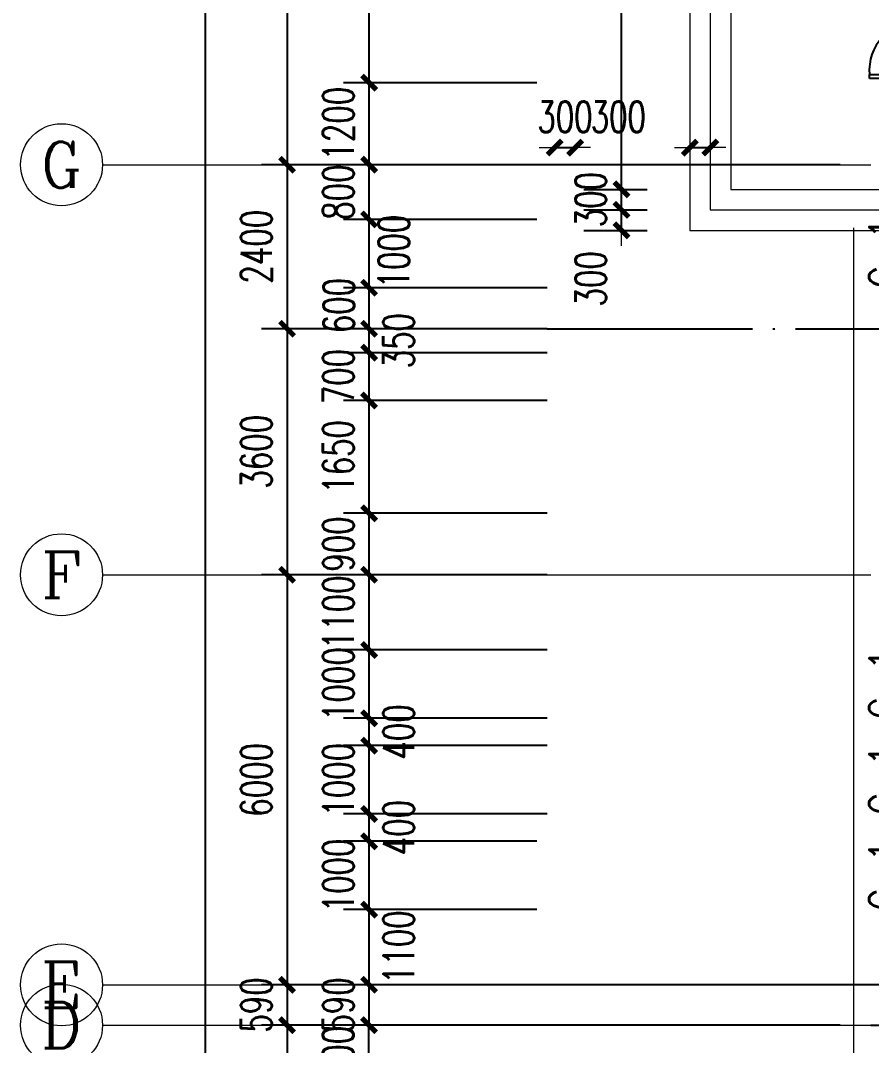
# Model space of a CAD drawing. Extents: x -220435 to 246757, y -381552 to -223577.
# Drawn here: x -151582 to -139132, y -325288 to -310289 of the extents above; entities that cross this region are included whole.
import ezdxf
from ezdxf.enums import TextEntityAlignment as Align

# ---------------------------------------------------------------- set-up
doc = ezdxf.new("R2010")
doc.units = 0
doc.header["$LTSCALE"] = 1500
doc.header["$MEASUREMENT"] = 0
doc.linetypes.add('DOTE', pattern=[2.42, 2, -0.2, 0.02, -0.2])
doc.layers.get('0').update_dxf_attribs({"linetype": 'CONTINUOUS'})
doc.layers.get('DEFPOINTS').update_dxf_attribs({"linetype": 'CONTINUOUS'})
for name, color, linetype in [('AXIS_TEXT', 7, 'CONTINUOUS'), ('DOTE', 7, 'DOTE'), ('WINDOW_TEXT', 7, 'CONTINUOUS')]:
    doc.layers.add(name, color=color, linetype=linetype)
doc.layers.add('PUB_DIM', color=7, linetype='CONTINUOUS', lineweight=0)
doc.layers.add('WINDOW', color=7, linetype='CONTINUOUS', lineweight=0)
doc.styles.add('_SIMPLEX', font='SIMPLEX.shx', dxfattribs={"width": 0.8})
doc.styles.add('COMPLEX', font='COMPLEX')
doc.styles.add('DIM_FONT', font='TXT.shx', dxfattribs={"width": 0.7})
doc.styles.add('SIMPLEX', font='SIMPLEX.SHX')
doc.dimstyles.new('AXIS150', dxfattribs={"dimscale": 1.5, "dimtxt": 300, "dimasz": 1, "dimexe": 250, "dimexo": 300, "dimgap": 150, "dimtad": 1, "dimdec": 0, "dimzin": 0, "dimdsep": 46, "dimtxsty": 'DIM_FONT', "dimblk": '_DIMX', "dimcen": 0.09, "dimse1": 1, "dimse2": 1, "dimclrt": 7, "dimadec": 0, "dimazin": 0, "dimtfac": 1, "dimtdec": 0, "dimtix": 1, "dimtmove": 2, "dimatfit": 3, "dimldrblk": '_DIMX', "dimfxl": 1, "dimtolj": 1, "dimtzin": 0, "dimarcsym": 0})
doc.dimstyles.new('DIMA150', dxfattribs={"dimscale": 1.5, "dimtxt": 300, "dimasz": 1, "dimexe": 250, "dimexo": 300, "dimgap": 150, "dimtad": 1, "dimdec": 0, "dimzin": 0, "dimdsep": 46, "dimtxsty": 'DIM_FONT', "dimblk": '_DIMX', "dimcen": 0.09, "dimse1": 1, "dimclrt": 7, "dimadec": 0, "dimazin": 0, "dimtfac": 1, "dimtdec": 0, "dimtix": 1, "dimtmove": 2, "dimatfit": 3, "dimldrblk": '_DIMX', "dimfxl": 1, "dimtolj": 1, "dimtzin": 0, "dimarcsym": 0})
doc.dimstyles.new('DIMN150', dxfattribs={"dimscale": 1.5, "dimtxt": 300, "dimasz": 1, "dimexe": 250, "dimexo": 300, "dimgap": 150, "dimtad": 1, "dimdec": 0, "dimzin": 0, "dimdsep": 46, "dimtxsty": 'DIM_FONT', "dimblk": '_DIMX', "dimcen": 0.09, "dimclrt": 7, "dimadec": 0, "dimazin": 0, "dimtfac": 1, "dimtdec": 0, "dimtix": 1, "dimtmove": 2, "dimatfit": 3, "dimldrblk": '_DIMX', "dimfxl": 1, "dimtolj": 1, "dimtzin": 0, "dimarcsym": 0})

# ---------------------------------------------------------------- blocks, each defined once
blk = doc.blocks.new('_DIMX')
blk.add_line((-150, 0), (150, 0))
at = {"const_width": 50}
blk.add_lwpolyline([(-70, -70), (70, 70)], dxfattribs=at)
blk = doc.blocks.new('*D42')
at = {"layer": 'DEFPOINTS', "color": 0, "lineweight": 20}
for p in [(-143790, -306040), (-142790, -306040), (-143790, -312760)]:
    blk.add_point(p, dxfattribs=at)
at = {"layer": 'PUB_DIM', "color": 0, "lineweight": -2}
for p, q in [((-143340, -306040), (-142415, -306040)), ((-142790, -312759), (-142790, -306042)), ((-143340, -312760), (-142415, -312760))]:
    blk.add_line(p, q, dxfattribs=at)
at = {"layer": 'PUB_DIM', "color": 0, "lineweight": -2, "xscale": 1.5, "yscale": 1.5, "zscale": 1.5}
for p, rotation in [((-142790, -306040), 90), ((-142790, -312760), 270)]:
    blk.add_blockref('_DIMX', p, dxfattribs=dict(at, rotation=rotation))
at = {"layer": 'PUB_DIM', "color": 7, "insert": (-143240, -309400), "char_height": 450, "attachment_point": 5, "rotation": 90, "style": 'DIM_FONT'}
blk.add_mtext('\\A1;6720', dxfattribs=at)
blk = doc.blocks.new('*D46')
at = {"layer": 'DEFPOINTS', "color": 0, "lineweight": 20}
for p in [(-139141, -306400), (-147682, -312400), (-139141, -312400)]:
    blk.add_point(p, dxfattribs=at)
at = {"layer": 'PUB_DIM', "color": 0, "lineweight": -2}
for p, q in [((-147682, -306402), (-147682, -312399)), ((-139591, -312400), (-148057, -312400))]:
    blk.add_line(p, q, dxfattribs=at)
at = {"layer": 'PUB_DIM', "color": 0, "lineweight": -2, "xscale": 1.5, "yscale": 1.5, "zscale": 1.5}
for p, rotation in [((-147682, -306400), 90), ((-147682, -312400), 270)]:
    blk.add_blockref('_DIMX', p, dxfattribs=dict(at, rotation=rotation))
at = {"layer": 'PUB_DIM', "color": 7, "insert": (-148132, -309400), "char_height": 450, "attachment_point": 5, "rotation": 90, "style": 'DIM_FONT'}
blk.add_mtext('\\A1;6000', dxfattribs=at)
blk = doc.blocks.new('*D47')
at = {"layer": 'DEFPOINTS', "color": 0, "lineweight": 20}
for p in [(-139141, -264400), (-148882, -342990), (-139141, -342990)]:
    blk.add_point(p, dxfattribs=at)
at = {"layer": 'PUB_DIM', "color": 0, "lineweight": -2}
for p, q in [((-148882, -264402), (-148882, -342989)), ((-139591, -342990), (-149257, -342990))]:
    blk.add_line(p, q, dxfattribs=at)
at = {"layer": 'PUB_DIM', "color": 0, "lineweight": -2, "xscale": 1.5, "yscale": 1.5, "zscale": 1.5}
for p, rotation in [((-148882, -264400), 90), ((-148882, -342990), 270)]:
    blk.add_blockref('_DIMX', p, dxfattribs=dict(at, rotation=rotation))
at = {"layer": 'PUB_DIM', "color": 7, "insert": (-149332, -303695), "char_height": 450, "attachment_point": 5, "rotation": 90, "style": 'DIM_FONT'}
blk.add_mtext('\\A1;78590', dxfattribs=at)
blk = doc.blocks.new('*D51')
at = {"layer": 'DEFPOINTS', "color": 0, "lineweight": 20}
for p in [(-146485, -324990), (-143402, -324990), (-143402, -326090)]:
    blk.add_point(p, dxfattribs=at)
at = {"layer": 'PUB_DIM', "color": 0, "lineweight": -2}
for p, q in [((-143852, -324990), (-146860, -324990)), ((-146485, -324989), (-146485, -324987)), ((-146485, -326090), (-146485, -324990)), ((-146485, -326092), (-146485, -326093))]:
    blk.add_line(p, q, dxfattribs=at)
at = {"layer": 'PUB_DIM', "color": 0, "lineweight": -2, "xscale": 1.5, "yscale": 1.5, "zscale": 1.5}
for p, rotation in [((-146485, -324990), 270), ((-146485, -326090), 90)]:
    blk.add_blockref('_DIMX', p, dxfattribs=dict(at, rotation=rotation))
at = {"layer": 'PUB_DIM', "color": 7, "insert": (-146935, -325540), "char_height": 450, "attachment_point": 5, "rotation": 90, "style": 'DIM_FONT'}
blk.add_mtext('\\A1;1100', dxfattribs=at)
blk = doc.blocks.new('*D56')
at = {"layer": 'DEFPOINTS', "color": 0, "lineweight": 20}
for p in [(-146482, -307600), (-143578, -307600), (-143578, -311200)]:
    blk.add_point(p, dxfattribs=at)
at = {"layer": 'PUB_DIM', "color": 0, "lineweight": -2}
for p, q in [((-144028, -307600), (-146857, -307600)), ((-146482, -311199), (-146482, -307602))]:
    blk.add_line(p, q, dxfattribs=at)
at = {"layer": 'PUB_DIM', "color": 0, "lineweight": -2, "xscale": 1.5, "yscale": 1.5, "zscale": 1.5}
for p, rotation in [((-146482, -307600), 90), ((-146482, -311200), 270)]:
    blk.add_blockref('_DIMX', p, dxfattribs=dict(at, rotation=rotation))
at = {"layer": 'PUB_DIM', "color": 7, "insert": (-146932, -309400), "char_height": 450, "attachment_point": 5, "rotation": 90, "style": 'DIM_FONT'}
blk.add_mtext('\\A1;3600', dxfattribs=at)
blk = doc.blocks.new('*D57')
at = {"layer": 'DEFPOINTS', "color": 0, "lineweight": 20}
for p in [(-146482, -311200), (-143578, -311200), (-143578, -312400)]:
    blk.add_point(p, dxfattribs=at)
at = {"layer": 'PUB_DIM', "color": 0, "lineweight": -2}
for p, q in [((-144028, -311200), (-146857, -311200)), ((-146482, -311199), (-146482, -311197)), ((-146482, -312400), (-146482, -311200)), ((-146482, -312402), (-146482, -312403))]:
    blk.add_line(p, q, dxfattribs=at)
at = {"layer": 'PUB_DIM', "color": 0, "lineweight": -2, "xscale": 1.5, "yscale": 1.5, "zscale": 1.5}
for p, rotation in [((-146482, -311200), 270), ((-146482, -312400), 90)]:
    blk.add_blockref('_DIMX', p, dxfattribs=dict(at, rotation=rotation))
at = {"layer": 'PUB_DIM', "color": 7, "insert": (-146932, -311800), "char_height": 450, "attachment_point": 5, "rotation": 90, "style": 'DIM_FONT'}
blk.add_mtext('\\A1;1200', dxfattribs=at)
blk = doc.blocks.new('*D58')
at = {"layer": 'DEFPOINTS', "color": 0, "lineweight": 20}
for p in [(-146482, -312400), (-143578, -312400), (-143578, -313201)]:
    blk.add_point(p, dxfattribs=at)
at = {"layer": 'PUB_DIM', "color": 0, "lineweight": -2}
for p, q in [((-144028, -312400), (-146857, -312400)), ((-146482, -312399), (-146482, -312397)), ((-146482, -313201), (-146482, -312400)), ((-146482, -313202), (-146482, -313204))]:
    blk.add_line(p, q, dxfattribs=at)
at = {"layer": 'PUB_DIM', "color": 0, "lineweight": -2, "xscale": 1.5, "yscale": 1.5, "zscale": 1.5}
for p, rotation in [((-146482, -312400), 270), ((-146482, -313201), 90)]:
    blk.add_blockref('_DIMX', p, dxfattribs=dict(at, rotation=rotation))
at = {"layer": 'PUB_DIM', "color": 7, "insert": (-146932, -312801), "char_height": 450, "attachment_point": 5, "rotation": 90, "style": 'DIM_FONT'}
blk.add_mtext('\\A1;800', dxfattribs=at)
blk = doc.blocks.new('*D59')
at = {"layer": 'DEFPOINTS', "color": 0, "lineweight": 20}
for p in [(-146482, -313201), (-143578, -313201), (-143578, -314201)]:
    blk.add_point(p, dxfattribs=at)
at = {"layer": 'PUB_DIM', "color": 0, "lineweight": -2}
for p, q in [((-144028, -313201), (-146857, -313201)), ((-146482, -314199), (-146482, -313202))]:
    blk.add_line(p, q, dxfattribs=at)
at = {"layer": 'PUB_DIM', "color": 0, "lineweight": -2, "xscale": 1.5, "yscale": 1.5, "zscale": 1.5}
for p, rotation in [((-146482, -313201), 90), ((-146482, -314201), 270)]:
    blk.add_blockref('_DIMX', p, dxfattribs=dict(at, rotation=rotation))
at = {"layer": 'PUB_DIM', "color": 7, "insert": (-146121, -313671), "char_height": 450, "attachment_point": 5, "rotation": 90, "style": 'DIM_FONT'}
blk.add_mtext('\\A1;1000', dxfattribs=at)
blk = doc.blocks.new('*D60')
at = {"layer": 'DEFPOINTS', "color": 0, "lineweight": 20}
for p in [(-146482, -314201), (-143428, -314201), (-143428, -314800)]:
    blk.add_point(p, dxfattribs=at)
at = {"layer": 'PUB_DIM', "color": 0, "lineweight": -2}
for p, q in [((-143878, -314201), (-146857, -314201)), ((-146482, -314799), (-146482, -314202))]:
    blk.add_line(p, q, dxfattribs=at)
at = {"layer": 'PUB_DIM', "color": 0, "lineweight": -2, "xscale": 1.5, "yscale": 1.5, "zscale": 1.5}
for p, rotation in [((-146482, -314201), 90), ((-146482, -314800), 270)]:
    blk.add_blockref('_DIMX', p, dxfattribs=dict(at, rotation=rotation))
at = {"layer": 'PUB_DIM', "color": 7, "insert": (-146925, -314461), "char_height": 450, "attachment_point": 5, "rotation": 90, "style": 'DIM_FONT'}
blk.add_mtext('\\A1;600', dxfattribs=at)
blk = doc.blocks.new('*D61')
at = {"layer": 'DEFPOINTS', "color": 0, "lineweight": 20}
for p in [(-146482, -314800), (-143428, -314800), (-143428, -315150)]:
    blk.add_point(p, dxfattribs=at)
at = {"layer": 'PUB_DIM', "color": 0, "lineweight": -2}
for p, q in [((-143878, -314800), (-146857, -314800)), ((-146482, -314799), (-146482, -314797)), ((-146482, -315150), (-146482, -314800)), ((-146482, -315152), (-146482, -315153))]:
    blk.add_line(p, q, dxfattribs=at)
at = {"layer": 'PUB_DIM', "color": 0, "lineweight": -2, "xscale": 1.5, "yscale": 1.5, "zscale": 1.5}
for p, rotation in [((-146482, -314800), 270), ((-146482, -315150), 90)]:
    blk.add_blockref('_DIMX', p, dxfattribs=dict(at, rotation=rotation))
at = {"layer": 'PUB_DIM', "color": 7, "insert": (-146050, -314975), "char_height": 450, "attachment_point": 5, "rotation": 90, "style": 'DIM_FONT'}
blk.add_mtext('\\A1;350', dxfattribs=at)
blk = doc.blocks.new('*D62')
at = {"layer": 'DEFPOINTS', "color": 0, "lineweight": 20}
for p in [(-146482, -315150), (-143428, -315150), (-143428, -315850)]:
    blk.add_point(p, dxfattribs=at)
at = {"layer": 'PUB_DIM', "color": 0, "lineweight": -2}
for p, q in [((-143878, -315150), (-146857, -315150)), ((-146482, -315149), (-146482, -315147)), ((-146482, -315850), (-146482, -315150)), ((-146482, -315852), (-146482, -315853))]:
    blk.add_line(p, q, dxfattribs=at)
at = {"layer": 'PUB_DIM', "color": 0, "lineweight": -2, "xscale": 1.5, "yscale": 1.5, "zscale": 1.5}
for p, rotation in [((-146482, -315150), 270), ((-146482, -315850), 90)]:
    blk.add_blockref('_DIMX', p, dxfattribs=dict(at, rotation=rotation))
at = {"layer": 'PUB_DIM', "color": 7, "insert": (-146932, -315500), "char_height": 450, "attachment_point": 5, "rotation": 90, "style": 'DIM_FONT'}
blk.add_mtext('\\A1;700', dxfattribs=at)
blk = doc.blocks.new('*D63')
at = {"layer": 'DEFPOINTS', "color": 0, "lineweight": 20}
for p in [(-146482, -317500), (-143428, -317500), (-143428, -318400)]:
    blk.add_point(p, dxfattribs=at)
at = {"layer": 'PUB_DIM', "color": 0, "lineweight": -2}
for p, q in [((-143878, -317500), (-146857, -317500)), ((-146482, -317499), (-146482, -317497)), ((-146482, -318400), (-146482, -317500)), ((-146482, -318402), (-146482, -318403))]:
    blk.add_line(p, q, dxfattribs=at)
at = {"layer": 'PUB_DIM', "color": 0, "lineweight": -2, "xscale": 1.5, "yscale": 1.5, "zscale": 1.5}
for p, rotation in [((-146482, -317500), 270), ((-146482, -318400), 90)]:
    blk.add_blockref('_DIMX', p, dxfattribs=dict(at, rotation=rotation))
at = {"layer": 'PUB_DIM', "color": 7, "insert": (-146932, -317950), "char_height": 450, "attachment_point": 5, "rotation": 90, "style": 'DIM_FONT'}
blk.add_mtext('\\A1;900', dxfattribs=at)
blk = doc.blocks.new('*D64')
at = {"layer": 'DEFPOINTS', "color": 0, "lineweight": 20}
for p in [(-146482, -318400), (-143428, -318400), (-143428, -319500)]:
    blk.add_point(p, dxfattribs=at)
at = {"layer": 'PUB_DIM', "color": 0, "lineweight": -2}
for p, q in [((-143878, -318400), (-146857, -318400)), ((-146482, -318399), (-146482, -318397)), ((-146482, -319500), (-146482, -318400)), ((-146482, -319502), (-146482, -319503))]:
    blk.add_line(p, q, dxfattribs=at)
at = {"layer": 'PUB_DIM', "color": 0, "lineweight": -2, "xscale": 1.5, "yscale": 1.5, "zscale": 1.5}
for p, rotation in [((-146482, -318400), 270), ((-146482, -319500), 90)]:
    blk.add_blockref('_DIMX', p, dxfattribs=dict(at, rotation=rotation))
at = {"layer": 'PUB_DIM', "color": 7, "insert": (-146932, -318950), "char_height": 450, "attachment_point": 5, "rotation": 90, "style": 'DIM_FONT'}
blk.add_mtext('\\A1;1100', dxfattribs=at)
blk = doc.blocks.new('*D65')
at = {"layer": 'DEFPOINTS', "color": 0, "lineweight": 20}
for p in [(-146482, -319500), (-143428, -319500), (-143428, -320500)]:
    blk.add_point(p, dxfattribs=at)
at = {"layer": 'PUB_DIM', "color": 0, "lineweight": -2}
for p, q in [((-143878, -319500), (-146857, -319500)), ((-146482, -319499), (-146482, -319497)), ((-146482, -320500), (-146482, -319500)), ((-146482, -320502), (-146482, -320503))]:
    blk.add_line(p, q, dxfattribs=at)
at = {"layer": 'PUB_DIM', "color": 0, "lineweight": -2, "xscale": 1.5, "yscale": 1.5, "zscale": 1.5}
for p, rotation in [((-146482, -319500), 270), ((-146482, -320500), 90)]:
    blk.add_blockref('_DIMX', p, dxfattribs=dict(at, rotation=rotation))
at = {"layer": 'PUB_DIM', "color": 7, "insert": (-146932, -320000), "char_height": 450, "attachment_point": 5, "rotation": 90, "style": 'DIM_FONT'}
blk.add_mtext('\\A1;1000', dxfattribs=at)
blk = doc.blocks.new('*D66')
at = {"layer": 'DEFPOINTS', "color": 0, "lineweight": 20}
for p in [(-146482, -320500), (-143428, -320500), (-143428, -320900)]:
    blk.add_point(p, dxfattribs=at)
at = {"layer": 'PUB_DIM', "color": 0, "lineweight": -2}
for p, q in [((-143878, -320500), (-146857, -320500)), ((-146482, -320499), (-146482, -320497)), ((-146482, -320900), (-146482, -320500)), ((-146482, -320902), (-146482, -320903))]:
    blk.add_line(p, q, dxfattribs=at)
at = {"layer": 'PUB_DIM', "color": 0, "lineweight": -2, "xscale": 1.5, "yscale": 1.5, "zscale": 1.5}
for p, rotation in [((-146482, -320500), 270), ((-146482, -320900), 90)]:
    blk.add_blockref('_DIMX', p, dxfattribs=dict(at, rotation=rotation))
at = {"layer": 'PUB_DIM', "color": 7, "insert": (-146050, -320700), "char_height": 450, "attachment_point": 5, "rotation": 90, "style": 'DIM_FONT'}
blk.add_mtext('\\A1;400', dxfattribs=at)
blk = doc.blocks.new('*D67')
at = {"layer": 'DEFPOINTS', "color": 0, "lineweight": 20}
for p in [(-146482, -320900), (-143428, -320900), (-143428, -321900)]:
    blk.add_point(p, dxfattribs=at)
at = {"layer": 'PUB_DIM', "color": 0, "lineweight": -2}
for p, q in [((-143878, -320900), (-146857, -320900)), ((-146482, -320899), (-146482, -320897)), ((-146482, -321900), (-146482, -320900)), ((-146482, -321902), (-146482, -321903))]:
    blk.add_line(p, q, dxfattribs=at)
at = {"layer": 'PUB_DIM', "color": 0, "lineweight": -2, "xscale": 1.5, "yscale": 1.5, "zscale": 1.5}
for p, rotation in [((-146482, -320900), 270), ((-146482, -321900), 90)]:
    blk.add_blockref('_DIMX', p, dxfattribs=dict(at, rotation=rotation))
at = {"layer": 'PUB_DIM', "color": 7, "insert": (-146932, -321400), "char_height": 450, "attachment_point": 5, "rotation": 90, "style": 'DIM_FONT'}
blk.add_mtext('\\A1;1000', dxfattribs=at)
blk = doc.blocks.new('*D68')
at = {"layer": 'DEFPOINTS', "color": 0, "lineweight": 20}
for p in [(-146482, -321900), (-143428, -321900), (-143428, -322300)]:
    blk.add_point(p, dxfattribs=at)
at = {"layer": 'PUB_DIM', "color": 0, "lineweight": -2}
for p, q in [((-143878, -321900), (-146857, -321900)), ((-146482, -321899), (-146482, -321897)), ((-146482, -322300), (-146482, -321900)), ((-146482, -322302), (-146482, -322303))]:
    blk.add_line(p, q, dxfattribs=at)
at = {"layer": 'PUB_DIM', "color": 0, "lineweight": -2, "xscale": 1.5, "yscale": 1.5, "zscale": 1.5}
for p, rotation in [((-146482, -321900), 270), ((-146482, -322300), 90)]:
    blk.add_blockref('_DIMX', p, dxfattribs=dict(at, rotation=rotation))
at = {"layer": 'PUB_DIM', "color": 7, "insert": (-146050, -322100), "char_height": 450, "attachment_point": 5, "rotation": 90, "style": 'DIM_FONT'}
blk.add_mtext('\\A1;400', dxfattribs=at)
blk = doc.blocks.new('*D69')
at = {"layer": 'DEFPOINTS', "color": 0, "lineweight": 20}
for p in [(-146482, -322300), (-143578, -322300), (-143578, -323300)]:
    blk.add_point(p, dxfattribs=at)
at = {"layer": 'PUB_DIM', "color": 0, "lineweight": -2}
for p, q in [((-144028, -322300), (-146857, -322300)), ((-146482, -322299), (-146482, -322297)), ((-146482, -323300), (-146482, -322300)), ((-146482, -323302), (-146482, -323303))]:
    blk.add_line(p, q, dxfattribs=at)
at = {"layer": 'PUB_DIM', "color": 0, "lineweight": -2, "xscale": 1.5, "yscale": 1.5, "zscale": 1.5}
for p, rotation in [((-146482, -322300), 270), ((-146482, -323300), 90)]:
    blk.add_blockref('_DIMX', p, dxfattribs=dict(at, rotation=rotation))
at = {"layer": 'PUB_DIM', "color": 7, "insert": (-146932, -322800), "char_height": 450, "attachment_point": 5, "rotation": 90, "style": 'DIM_FONT'}
blk.add_mtext('\\A1;1000', dxfattribs=at)
blk = doc.blocks.new('*D70')
at = {"layer": 'DEFPOINTS', "color": 0, "lineweight": 20}
for p in [(-146482, -323300), (-143578, -323300), (-143578, -324400)]:
    blk.add_point(p, dxfattribs=at)
at = {"layer": 'PUB_DIM', "color": 0, "lineweight": -2}
for p, q in [((-144028, -323300), (-146857, -323300)), ((-146482, -324399), (-146482, -323302))]:
    blk.add_line(p, q, dxfattribs=at)
at = {"layer": 'PUB_DIM', "color": 0, "lineweight": -2, "xscale": 1.5, "yscale": 1.5, "zscale": 1.5}
for p, rotation in [((-146482, -323300), 90), ((-146482, -324400), 270)]:
    blk.add_blockref('_DIMX', p, dxfattribs=dict(at, rotation=rotation))
at = {"layer": 'PUB_DIM', "color": 7, "insert": (-146050, -323850), "char_height": 450, "attachment_point": 5, "rotation": 90, "style": 'DIM_FONT'}
blk.add_mtext('\\A1;1100', dxfattribs=at)
blk = doc.blocks.new('*D71')
at = {"layer": 'DEFPOINTS', "color": 0, "lineweight": 20}
for p in [(-146482, -324400), (-138491, -324400), (-138491, -324990)]:
    blk.add_point(p, dxfattribs=at)
at = {"layer": 'PUB_DIM', "color": 0, "lineweight": -2}
for p, q in [((-138941, -324400), (-146857, -324400)), ((-146482, -324399), (-146482, -324397)), ((-146482, -324990), (-146482, -324400)), ((-146482, -324992), (-146482, -324993))]:
    blk.add_line(p, q, dxfattribs=at)
at = {"layer": 'PUB_DIM', "color": 0, "lineweight": -2, "xscale": 1.5, "yscale": 1.5, "zscale": 1.5}
for p, rotation in [((-146482, -324400), 270), ((-146482, -324990), 90)]:
    blk.add_blockref('_DIMX', p, dxfattribs=dict(at, rotation=rotation))
at = {"layer": 'PUB_DIM', "color": 7, "insert": (-146932, -324695), "char_height": 450, "attachment_point": 5, "rotation": 90, "style": 'DIM_FONT'}
blk.add_mtext('\\A1;590', dxfattribs=at)
blk = doc.blocks.new('*D77')
at = {"layer": 'DEFPOINTS', "color": 0, "lineweight": 20}
for p in [(-143645, -314800), (-147682, -318400), (-143645, -318400)]:
    blk.add_point(p, dxfattribs=at)
at = {"layer": 'PUB_DIM', "color": 0, "lineweight": -2}
for p, q in [((-147682, -314802), (-147682, -318399)), ((-144095, -318400), (-148057, -318400))]:
    blk.add_line(p, q, dxfattribs=at)
at = {"layer": 'PUB_DIM', "color": 0, "lineweight": -2, "xscale": 1.5, "yscale": 1.5, "zscale": 1.5}
for p, rotation in [((-147682, -314800), 90), ((-147682, -318400), 270)]:
    blk.add_blockref('_DIMX', p, dxfattribs=dict(at, rotation=rotation))
at = {"layer": 'PUB_DIM', "color": 7, "insert": (-148132, -316600), "char_height": 450, "attachment_point": 5, "rotation": 90, "style": 'DIM_FONT'}
blk.add_mtext('\\A1;3600', dxfattribs=at)
blk = doc.blocks.new('*D78')
at = {"layer": 'DEFPOINTS', "color": 0, "lineweight": 20}
for p in [(-143645, -312400), (-147682, -314800), (-143645, -314800)]:
    blk.add_point(p, dxfattribs=at)
at = {"layer": 'PUB_DIM', "color": 0, "lineweight": -2}
for p, q in [((-147682, -312402), (-147682, -314799)), ((-144095, -314800), (-148057, -314800))]:
    blk.add_line(p, q, dxfattribs=at)
at = {"layer": 'PUB_DIM', "color": 0, "lineweight": -2, "xscale": 1.5, "yscale": 1.5, "zscale": 1.5}
for p, rotation in [((-147682, -312400), 90), ((-147682, -314800), 270)]:
    blk.add_blockref('_DIMX', p, dxfattribs=dict(at, rotation=rotation))
at = {"layer": 'PUB_DIM', "color": 7, "insert": (-148132, -313600), "char_height": 450, "attachment_point": 5, "rotation": 90, "style": 'DIM_FONT'}
blk.add_mtext('\\A1;2400', dxfattribs=at)
blk = doc.blocks.new('*D79')
at = {"layer": 'DEFPOINTS', "color": 0, "lineweight": 20}
for p in [(-139141, -318400), (-147682, -324400), (-139141, -324400)]:
    blk.add_point(p, dxfattribs=at)
at = {"layer": 'PUB_DIM', "color": 0, "lineweight": -2}
for p, q in [((-147682, -318402), (-147682, -324399)), ((-139591, -324400), (-148057, -324400))]:
    blk.add_line(p, q, dxfattribs=at)
at = {"layer": 'PUB_DIM', "color": 0, "lineweight": -2, "xscale": 1.5, "yscale": 1.5, "zscale": 1.5}
for p, rotation in [((-147682, -318400), 90), ((-147682, -324400), 270)]:
    blk.add_blockref('_DIMX', p, dxfattribs=dict(at, rotation=rotation))
at = {"layer": 'PUB_DIM', "color": 7, "insert": (-148132, -321400), "char_height": 450, "attachment_point": 5, "rotation": 90, "style": 'DIM_FONT'}
blk.add_mtext('\\A1;6000', dxfattribs=at)
blk = doc.blocks.new('*D80')
at = {"layer": 'DEFPOINTS', "color": 0, "lineweight": 20}
for p in [(-139141, -324400), (-147682, -324990), (-139141, -324990)]:
    blk.add_point(p, dxfattribs=at)
at = {"layer": 'PUB_DIM', "color": 0, "lineweight": -2}
for p, q in [((-147682, -324399), (-147682, -324397)), ((-147682, -324400), (-147682, -324990)), ((-139591, -324990), (-148057, -324990)), ((-147682, -324992), (-147682, -324993))]:
    blk.add_line(p, q, dxfattribs=at)
at = {"layer": 'PUB_DIM', "color": 0, "lineweight": -2, "xscale": 1.5, "yscale": 1.5, "zscale": 1.5}
for p, rotation in [((-147682, -324400), 270), ((-147682, -324990), 90)]:
    blk.add_blockref('_DIMX', p, dxfattribs=dict(at, rotation=rotation))
at = {"layer": 'PUB_DIM', "color": 7, "insert": (-148132, -324695), "char_height": 450, "attachment_point": 5, "rotation": 90, "style": 'DIM_FONT'}
blk.add_mtext('\\A1;590', dxfattribs=at)
blk = doc.blocks.new('*D83')
at = {"layer": 'DEFPOINTS', "color": 0, "lineweight": 20}
for p in [(-143469, -324990), (-147682, -330990), (-143469, -330990)]:
    blk.add_point(p, dxfattribs=at)
at = {"layer": 'PUB_DIM', "color": 0, "lineweight": -2}
for p, q in [((-147682, -324992), (-147682, -330989)), ((-143919, -330990), (-148057, -330990))]:
    blk.add_line(p, q, dxfattribs=at)
at = {"layer": 'PUB_DIM', "color": 0, "lineweight": -2, "xscale": 1.5, "yscale": 1.5, "zscale": 1.5}
for p, rotation in [((-147682, -324990), 90), ((-147682, -330990), 270)]:
    blk.add_blockref('_DIMX', p, dxfattribs=dict(at, rotation=rotation))
at = {"layer": 'PUB_DIM', "color": 7, "insert": (-148132, -327990), "char_height": 450, "attachment_point": 5, "rotation": 90, "style": 'DIM_FONT'}
blk.add_mtext('\\A1;6000', dxfattribs=at)
blk = doc.blocks.new('_AXISO')
blk.add_circle((0, 0), 0.5)
at = {"layer": 'AXIS_TEXT', "style": 'COMPLEX', "width": 1.041667}
blk.add_attdef('A', text='', height=0.56, dxfattribs=at).set_placement((-0.25, -0.28), (0.25, -0.28), align=Align.FIT)
blk = doc.blocks.new('_WBLK')
for p, q in [((-0.5, 0.5), (0.5, 0.5)), ((0.5, 0.167), (-0.5, 0.167)), ((0.5, -0.167), (-0.5, -0.167)), ((-0.5, -0.5), (0.5, -0.5))]:
    blk.add_line(p, q)
at = {"layer": 'WINDOW_TEXT', "style": 'SIMPLEX', "flags": 9}
blk.add_attdef('A', text='', height=1, dxfattribs=at).set_placement((0, 1.5), align=Align.MIDDLE)
blk = doc.blocks.new('*D131')
at = {"layer": 'DEFPOINTS', "color": 0, "lineweight": 20}
for p in [(-143767, -311149), (-143467, -311149), (-143467, -312149)]:
    blk.add_point(p, dxfattribs=at)
at = {"layer": 'PUB_DIM', "color": 0, "lineweight": -2}
for p, q in [((-143768, -312149), (-143770, -312149)), ((-143767, -312149), (-143467, -312149)), ((-143465, -312149), (-143464, -312149))]:
    blk.add_line(p, q, dxfattribs=at)
at = {"layer": 'PUB_DIM', "color": 0, "lineweight": -2, "xscale": 1.5, "yscale": 1.5, "zscale": 1.5}
blk.add_blockref('_DIMX', (-143767, -312149), dxfattribs=at)
at = {"layer": 'PUB_DIM', "color": 0, "lineweight": -2, "xscale": 1.5, "yscale": 1.5, "zscale": 1.5, "rotation": 180}
blk.add_blockref('_DIMX', (-143467, -312149), dxfattribs=at)
at = {"layer": 'PUB_DIM', "color": 7, "insert": (-143617, -311699), "char_height": 450, "attachment_point": 5, "style": 'DIM_FONT'}
blk.add_mtext('\\A1;300', dxfattribs=at)
blk = doc.blocks.new('*D132')
at = {"layer": 'DEFPOINTS', "color": 0, "lineweight": 20}
for p in [(-141790, -311149), (-141490, -311149), (-141490, -312149)]:
    blk.add_point(p, dxfattribs=at)
at = {"layer": 'PUB_DIM', "color": 0, "lineweight": -2}
for p, q in [((-141792, -312149), (-141793, -312149)), ((-141790, -312149), (-141490, -312149)), ((-141489, -312149), (-141487, -312149))]:
    blk.add_line(p, q, dxfattribs=at)
at = {"layer": 'PUB_DIM', "color": 0, "lineweight": -2, "xscale": 1.5, "yscale": 1.5, "zscale": 1.5}
blk.add_blockref('_DIMX', (-141790, -312149), dxfattribs=at)
at = {"layer": 'PUB_DIM', "color": 0, "lineweight": -2, "xscale": 1.5, "yscale": 1.5, "zscale": 1.5, "rotation": 180}
blk.add_blockref('_DIMX', (-141490, -312149), dxfattribs=at)
at = {"layer": 'PUB_DIM', "color": 7, "insert": (-142836, -311699), "char_height": 450, "attachment_point": 5, "style": 'DIM_FONT'}
blk.add_mtext('\\A1;300', dxfattribs=at)
blk = doc.blocks.new('*D133')
at = {"layer": 'DEFPOINTS', "color": 0, "lineweight": 20}
for p in [(-143790, -312760), (-142790, -312760), (-143790, -313060)]:
    blk.add_point(p, dxfattribs=at)
at = {"layer": 'PUB_DIM', "color": 0, "lineweight": -2}
for p, q in [((-143340, -312760), (-142415, -312760)), ((-142790, -312759), (-142790, -312757)), ((-142790, -313060), (-142790, -312760)), ((-143340, -313060), (-142415, -313060)), ((-142790, -313062), (-142790, -313063))]:
    blk.add_line(p, q, dxfattribs=at)
at = {"layer": 'PUB_DIM', "color": 0, "lineweight": -2, "xscale": 1.5, "yscale": 1.5, "zscale": 1.5}
for p, rotation in [((-142790, -312760), 270), ((-142790, -313060), 90)]:
    blk.add_blockref('_DIMX', p, dxfattribs=dict(at, rotation=rotation))
at = {"layer": 'PUB_DIM', "color": 7, "insert": (-143240, -312910), "char_height": 450, "attachment_point": 5, "rotation": 90, "style": 'DIM_FONT'}
blk.add_mtext('\\A1;300', dxfattribs=at)
blk = doc.blocks.new('*D134')
at = {"layer": 'DEFPOINTS', "color": 0, "lineweight": 20}
for p in [(-143790, -313060), (-142790, -313060), (-143790, -313360)]:
    blk.add_point(p, dxfattribs=at)
at = {"layer": 'PUB_DIM', "color": 0, "lineweight": -2}
for p, q in [((-143340, -313060), (-142415, -313060)), ((-142790, -313059), (-142790, -313057)), ((-142790, -313360), (-142790, -313060)), ((-143340, -313360), (-142415, -313360)), ((-142790, -313362), (-142790, -313363))]:
    blk.add_line(p, q, dxfattribs=at)
at = {"layer": 'PUB_DIM', "color": 0, "lineweight": -2, "xscale": 1.5, "yscale": 1.5, "zscale": 1.5}
for p, rotation in [((-142790, -313060), 270), ((-142790, -313360), 90)]:
    blk.add_blockref('_DIMX', p, dxfattribs=dict(at, rotation=rotation))
at = {"layer": 'PUB_DIM', "color": 7, "insert": (-143240, -314069), "char_height": 450, "attachment_point": 5, "rotation": 90, "style": 'DIM_FONT'}
blk.add_mtext('\\A1;300', dxfattribs=at)
blk = doc.blocks.new('*D283')
at = {"layer": 'DEFPOINTS', "color": 0, "lineweight": 20}
for p in [(-146482, -315850), (-143428, -315850), (-143428, -317500)]:
    blk.add_point(p, dxfattribs=at)
at = {"layer": 'PUB_DIM', "color": 0, "lineweight": -2}
for p, q in [((-143878, -315850), (-146857, -315850)), ((-146482, -317499), (-146482, -315852))]:
    blk.add_line(p, q, dxfattribs=at)
at = {"layer": 'PUB_DIM', "color": 0, "lineweight": -2, "xscale": 1.5, "yscale": 1.5, "zscale": 1.5}
for p, rotation in [((-146482, -315850), 90), ((-146482, -317500), 270)]:
    blk.add_blockref('_DIMX', p, dxfattribs=dict(at, rotation=rotation))
at = {"layer": 'PUB_DIM', "color": 7, "insert": (-146932, -316675), "char_height": 450, "attachment_point": 5, "rotation": 90, "style": 'DIM_FONT'}
blk.add_mtext('\\A1;1650', dxfattribs=at)
blk = doc.blocks.new('*D285')
at = {"layer": 'DEFPOINTS', "color": 0, "lineweight": 20}
for p in [(-139141, -264400), (-148882, -342990), (-139141, -342990)]:
    blk.add_point(p, dxfattribs=at)
at = {"layer": 'PUB_DIM', "color": 0, "lineweight": -2}
for p, q in [((-148882, -264402), (-148882, -342989)), ((-139591, -342990), (-149257, -342990))]:
    blk.add_line(p, q, dxfattribs=at)
at = {"layer": 'PUB_DIM', "color": 0, "lineweight": -2, "xscale": 1.5, "yscale": 1.5, "zscale": 1.5}
for p, rotation in [((-148882, -264400), 90), ((-148882, -342990), 270)]:
    blk.add_blockref('_DIMX', p, dxfattribs=dict(at, rotation=rotation))
at = {"layer": 'PUB_DIM', "color": 7, "insert": (-149332, -303695), "char_height": 450, "attachment_point": 5, "rotation": 90, "style": 'DIM_FONT'}
blk.add_mtext('\\A1;78590', dxfattribs=at)
blk = doc.blocks.new('*D289')
at = {"layer": 'DEFPOINTS', "color": 0, "lineweight": 20}
for p in [(-139141, -306400), (-147682, -312400), (-139141, -312400)]:
    blk.add_point(p, dxfattribs=at)
at = {"layer": 'PUB_DIM', "color": 0, "lineweight": -2}
for p, q in [((-147682, -306402), (-147682, -312399)), ((-139591, -312400), (-148057, -312400))]:
    blk.add_line(p, q, dxfattribs=at)
at = {"layer": 'PUB_DIM', "color": 0, "lineweight": -2, "xscale": 1.5, "yscale": 1.5, "zscale": 1.5}
for p, rotation in [((-147682, -306400), 90), ((-147682, -312400), 270)]:
    blk.add_blockref('_DIMX', p, dxfattribs=dict(at, rotation=rotation))
at = {"layer": 'PUB_DIM', "color": 7, "insert": (-148132, -309400), "char_height": 450, "attachment_point": 5, "rotation": 90, "style": 'DIM_FONT'}
blk.add_mtext('\\A1;6000', dxfattribs=at)
blk = doc.blocks.new('*D290')
at = {"layer": 'DEFPOINTS', "color": 0, "lineweight": 20}
for p in [(-146482, -307600), (-143578, -307600), (-143578, -311200)]:
    blk.add_point(p, dxfattribs=at)
at = {"layer": 'PUB_DIM', "color": 0, "lineweight": -2}
for p, q in [((-144028, -307600), (-146857, -307600)), ((-146482, -311199), (-146482, -307602))]:
    blk.add_line(p, q, dxfattribs=at)
at = {"layer": 'PUB_DIM', "color": 0, "lineweight": -2, "xscale": 1.5, "yscale": 1.5, "zscale": 1.5}
for p, rotation in [((-146482, -307600), 90), ((-146482, -311200), 270)]:
    blk.add_blockref('_DIMX', p, dxfattribs=dict(at, rotation=rotation))
at = {"layer": 'PUB_DIM', "color": 7, "insert": (-146932, -309400), "char_height": 450, "attachment_point": 5, "rotation": 90, "style": 'DIM_FONT'}
blk.add_mtext('\\A1;3600', dxfattribs=at)
blk = doc.blocks.new('*D291')
at = {"layer": 'DEFPOINTS', "color": 0, "lineweight": 20}
for p in [(-143790, -306040), (-142790, -306040), (-143790, -312760)]:
    blk.add_point(p, dxfattribs=at)
at = {"layer": 'PUB_DIM', "color": 0, "lineweight": -2}
for p, q in [((-143340, -306040), (-142415, -306040)), ((-142790, -312759), (-142790, -306042)), ((-143340, -312760), (-142415, -312760))]:
    blk.add_line(p, q, dxfattribs=at)
at = {"layer": 'PUB_DIM', "color": 0, "lineweight": -2, "xscale": 1.5, "yscale": 1.5, "zscale": 1.5}
for p, rotation in [((-142790, -306040), 90), ((-142790, -312760), 270)]:
    blk.add_blockref('_DIMX', p, dxfattribs=dict(at, rotation=rotation))
at = {"layer": 'PUB_DIM', "color": 7, "insert": (-143240, -309400), "char_height": 450, "attachment_point": 5, "rotation": 90, "style": 'DIM_FONT'}
blk.add_mtext('\\A1;6720', dxfattribs=at)

msp = doc.modelspace()

# ---------------------------------------------------------------- linework, layer by layer
for p, q in [((-139161.7, -311140.4), (-139161.7, -311080.4)), ((-139161.7, -311080.4), (-138441.7, -311080.4)), ((-138441.7, -311140.4), (-139161.7, -311140.4))]:
    msp.add_line(p, q)
msp.add_arc((-138444.2, -311020.4), 720, 89.80068, 184.78054)
at = {"layer": 'DOTE'}
for p, q in [((-143874.9, -314800.4), (-132140.7, -314800.4)), ((-139140.7, -324990.4), (-95140.7, -324990.4))]:
    msp.add_line(p, q, dxfattribs=at)
at = {"layer": 'PUB_DIM'}
for p, q in [((-150382.4, -312400.4), (-139140.7, -312400.4)), ((-150382.4, -318400.4), (-139140.7, -318400.4)), ((-150382.4, -324400.4), (-139140.7, -324400.4)), ((-150382.4, -324990.4), (-139140.7, -324990.4))]:
    msp.add_line(p, q, dxfattribs=at)
at = {"layer": 'WINDOW'}
for p, q in [((-141790.3, -305440.1), (-141790.3, -313360.4)), ((-141790.3, -305440.1), (-141790.3, -313360.4)), ((-141490.3, -305740.1), (-141490.3, -313060.4)), ((-141490.3, -305740.1), (-141490.3, -313060.4)), ((-141190.3, -306040.1), (-141190.3, -312760.4)), ((-141190.3, -306040.1), (-141190.3, -312760.4)), ((-141190.3, -312760.4), (-138490.7, -312760.4)), ((-141490.3, -313060.4), (-138490.7, -313060.4)), ((-141790.3, -313360.4), (-138490.7, -313360.4)), ((-139390.7, -331940.4), (-139390.7, -313323.4))]:
    msp.add_line(p, q, dxfattribs=at)

# ---------------------------------------------------------------- block references
at = {"layer": 'PUB_DIM', "xscale": 1200, "yscale": 1200, "zscale": 1200}
msp.add_blockref('_AXISO', (-150982.4, -312400.4), dxfattribs=at).add_auto_attribs({'A': 'G'})
at = {"layer": 'PUB_DIM'}
ref = msp.add_blockref('_AXISO', (-150982.4, -318400.4), dxfattribs=dict(at, xscale=1200, yscale=1200, zscale=1200))
ref.add_attrib('A', 'F', dxfattribs={"layer": 'AXIS_TEXT', "height": 672, "style": 'COMPLEX', "width": 1.171875}).set_placement((-151282.4, -318736.4), (-150682.4, -318736.4), align=Align.FIT)
ref = msp.add_blockref('_AXISO', (-150982.4, -324400.4), dxfattribs=dict(at, xscale=1200, yscale=1200, zscale=1200))
ref.add_attrib('A', 'E', dxfattribs={"layer": 'AXIS_TEXT', "height": 672, "style": 'COMPLEX', "width": 1.171875}).set_placement((-151282.4, -324736.4), (-150682.4, -324736.4), align=Align.FIT)
ref = msp.add_blockref('_AXISO', (-150982.4, -324990.4), dxfattribs=dict(at, xscale=1200, yscale=1200, zscale=1200))
ref.add_attrib('A', 'D', dxfattribs={"layer": 'AXIS_TEXT', "height": 672, "style": 'COMPLEX', "width": 1.102941}).set_placement((-151282.4, -325326.4), (-150682.4, -325326.4), align=Align.FIT)
at = {"layer": 'WINDOW'}
ref = msp.add_blockref('_WBLK', (-138290.7, -313690.7), dxfattribs=dict(at, xscale=1000, yscale=400, zscale=1000, rotation=90))
ref.add_attrib('A', 'C-1', dxfattribs={"layer": 'WINDOW_TEXT', "height": 450, "rotation": 90, "style": '_SIMPLEX', "width": 0.8, "flags": 8}).set_placement((-138940.7, -313690.7), align=Align.MIDDLE)
ref = msp.add_blockref('_WBLK', (-138290.7, -320000.4), dxfattribs=dict(at, xscale=1000, yscale=400, zscale=1000, rotation=90))
ref.add_attrib('A', 'C-1', dxfattribs={"layer": 'WINDOW_TEXT', "height": 450, "rotation": 90, "style": '_SIMPLEX', "width": 0.8, "flags": 8}).set_placement((-138940.7, -320000.4), align=Align.MIDDLE)
ref = msp.add_blockref('_WBLK', (-138290.7, -321400.4), dxfattribs=dict(at, xscale=1000, yscale=400, zscale=1000, rotation=90))
ref.add_attrib('A', 'C-1', dxfattribs={"layer": 'WINDOW_TEXT', "height": 450, "rotation": 90, "style": '_SIMPLEX', "width": 0.8, "flags": 8}).set_placement((-138940.7, -321400.4), align=Align.MIDDLE)
ref = msp.add_blockref('_WBLK', (-138290.7, -322800.4), dxfattribs=dict(at, xscale=1000, yscale=400, zscale=1000, rotation=90))
ref.add_attrib('A', 'C-1', dxfattribs={"layer": 'WINDOW_TEXT', "height": 450, "rotation": 90, "style": '_SIMPLEX', "width": 0.8, "flags": 8}).set_placement((-138940.7, -322800.4), align=Align.MIDDLE)

# ---------------------------------------------------------------- dimensions: what is measured, and where the dimension line sits
at = {"layer": 'PUB_DIM'}
for p1, p2, distance, dimstyle, picture, middle in [((-139140.7, -264400.4), (-139140.7, -342990.4), -9741.7, 'DIMA150', '*D47', (-149332.4, -303695.4)), ((-139140.7, -264400.4), (-139140.7, -342990.4), -9741.7, 'DIMA150', '*D285', (-149332.4, -303695.4)), ((-143789.7, -312760.4), (-143789.7, -306040.1), -1000, 'DIMN150', '*D42', (-143239.7, -309400.3)), ((-143789.7, -312760.4), (-143789.7, -306040.1), -1000, 'DIMN150', '*D291', (-143239.7, -309400.3)), ((-143577.7, -311200.4), (-143577.7, -307600.4), 2904.7, 'DIMA150', '*D56', (-146932.4, -309400.4)), ((-143577.7, -311200.4), (-143577.7, -307600.4), 2904.7, 'DIMA150', '*D290', (-146932.4, -309400.4)), ((-143577.7, -312400.4), (-143577.7, -311200.4), 2904.7, 'DIMA150', '*D57', (-146932.4, -311800.4)), ((-143766.6, -311149.4), (-143466.6, -311149.4), -1000, 'AXIS150', '*D131', (-143616.6, -311699.4)), ((-143577.7, -313200.7), (-143577.7, -312400.4), 2904.7, 'DIMA150', '*D58', (-146932.4, -312800.5)), ((-143789.7, -313060.4), (-143789.7, -312760.4), -1000, 'DIMN150', '*D133', (-143239.7, -312910.4)), ((-143427.7, -315850.4), (-143427.7, -315150.4), 3054.7, 'DIMA150', '*D62', (-146932.4, -315500.4)), ((-143427.7, -317500.4), (-143427.7, -315850.4), 3054.7, 'DIMA150', '*D283', (-146932.4, -316675.4)), ((-143427.7, -318400.4), (-143427.7, -317500.4), 3054.7, 'DIMA150', '*D63', (-146932.4, -317950.4)), ((-143427.7, -319500.4), (-143427.7, -318400.4), 3054.7, 'DIMA150', '*D64', (-146932.4, -318950.4)), ((-143427.7, -320500.4), (-143427.7, -319500.4), 3054.7, 'DIMA150', '*D65', (-146932.4, -320000.4)), ((-143427.7, -321900.4), (-143427.7, -320900.4), 3054.7, 'DIMA150', '*D67', (-146932.4, -321400.4)), ((-143577.7, -323300.4), (-143577.7, -322300.4), 2904.7, 'DIMA150', '*D69', (-146932.4, -322800.4)), ((-138490.7, -324990.4), (-138490.7, -324400.4), 7991.7, 'DIMA150', '*D71', (-146932.4, -324695.4)), ((-143401.6, -326090.4), (-143401.6, -324990.4), 3083.2, 'DIMA150', '*D51', (-146934.8, -325540.4))]:
    dim = msp.add_aligned_dim(p1=p1, p2=p2, distance=distance, dimstyle=dimstyle, dxfattribs=at)
    dim.commit()
    dim.dimension.update_dxf_attribs({"geometry": picture, "text_midpoint": middle})
for base, p1, p2, picture, middle in [((-147682.4, -312400.4), (-139140.7, -306400.4), (-139140.7, -312400.4), '*D46', (-148132.4, -309400.4)), ((-147682.4, -312400.4), (-139140.7, -306400.4), (-139140.7, -312400.4), '*D289', (-148132.4, -309400.4)), ((-147682.4, -314800.4), (-143645.3, -312400.4), (-143645.3, -314800.4), '*D78', (-148132.4, -313600.4)), ((-147682.4, -318400.4), (-143645.3, -314800.4), (-143645.3, -318400.4), '*D77', (-148132.4, -316600.4)), ((-147682.4, -324400.4), (-139140.7, -318400.4), (-139140.7, -324400.4), '*D79', (-148132.4, -321400.4)), ((-147682.4, -324990.4), (-139140.7, -324400.4), (-139140.7, -324990.4), '*D80', (-148132.4, -324695.4)), ((-147682.4, -330990.4), (-143469.2, -324990.4), (-143469.2, -330990.4), '*D83', (-148132.4, -327990.4))]:
    dim = msp.add_linear_dim(base=base, p1=p1, p2=p2, angle=90, dimstyle='DIMA150', dxfattribs=at)
    dim.commit()
    dim.dimension.update_dxf_attribs({"geometry": picture, "text_midpoint": middle})
for base, p1, p2, angle, dimstyle, picture, middle in [((-141490.3, -312149.4), (-141790.3, -311149.4), (-141490.3, -311149.4), 0, 'AXIS150', '*D132', (-142835.8, -311699.4)), ((-142789.7, -313060.4), (-143789.7, -313360.4), (-143789.7, -313060.4), 90, 'DIMN150', '*D134', (-143239.7, -314068.9)), ((-146482.4, -313200.7), (-143577.7, -314200.7), (-143577.7, -313200.7), 90, 'DIMA150', '*D59', (-146121.2, -313670.7)), ((-146482.4, -314200.7), (-143427.7, -314800.4), (-143427.7, -314200.7), 90, 'DIMA150', '*D60', (-146924.8, -314460.5)), ((-146482.4, -314800.4), (-143427.7, -315150.4), (-143427.7, -314800.4), 90, 'DIMA150', '*D61', (-146050.4, -314975.4)), ((-146482.4, -320500.4), (-143427.7, -320900.4), (-143427.7, -320500.4), 90, 'DIMA150', '*D66', (-146050.4, -320700.4)), ((-146482.4, -321900.4), (-143427.7, -322300.4), (-143427.7, -321900.4), 90, 'DIMA150', '*D68', (-146050.4, -322100.4)), ((-146482.4, -323300.4), (-143577.7, -324400.4), (-143577.7, -323300.4), 90, 'DIMA150', '*D70', (-146050.4, -323850.4))]:
    dim = msp.add_linear_dim(base=base, p1=p1, p2=p2, angle=angle, dimstyle=dimstyle, dxfattribs=at)
    dim.commit()
    dim.dimension.update_dxf_attribs({"geometry": picture, "text_midpoint": middle, "dimtype": 161})

doc.saveas('drawing.dxf')
